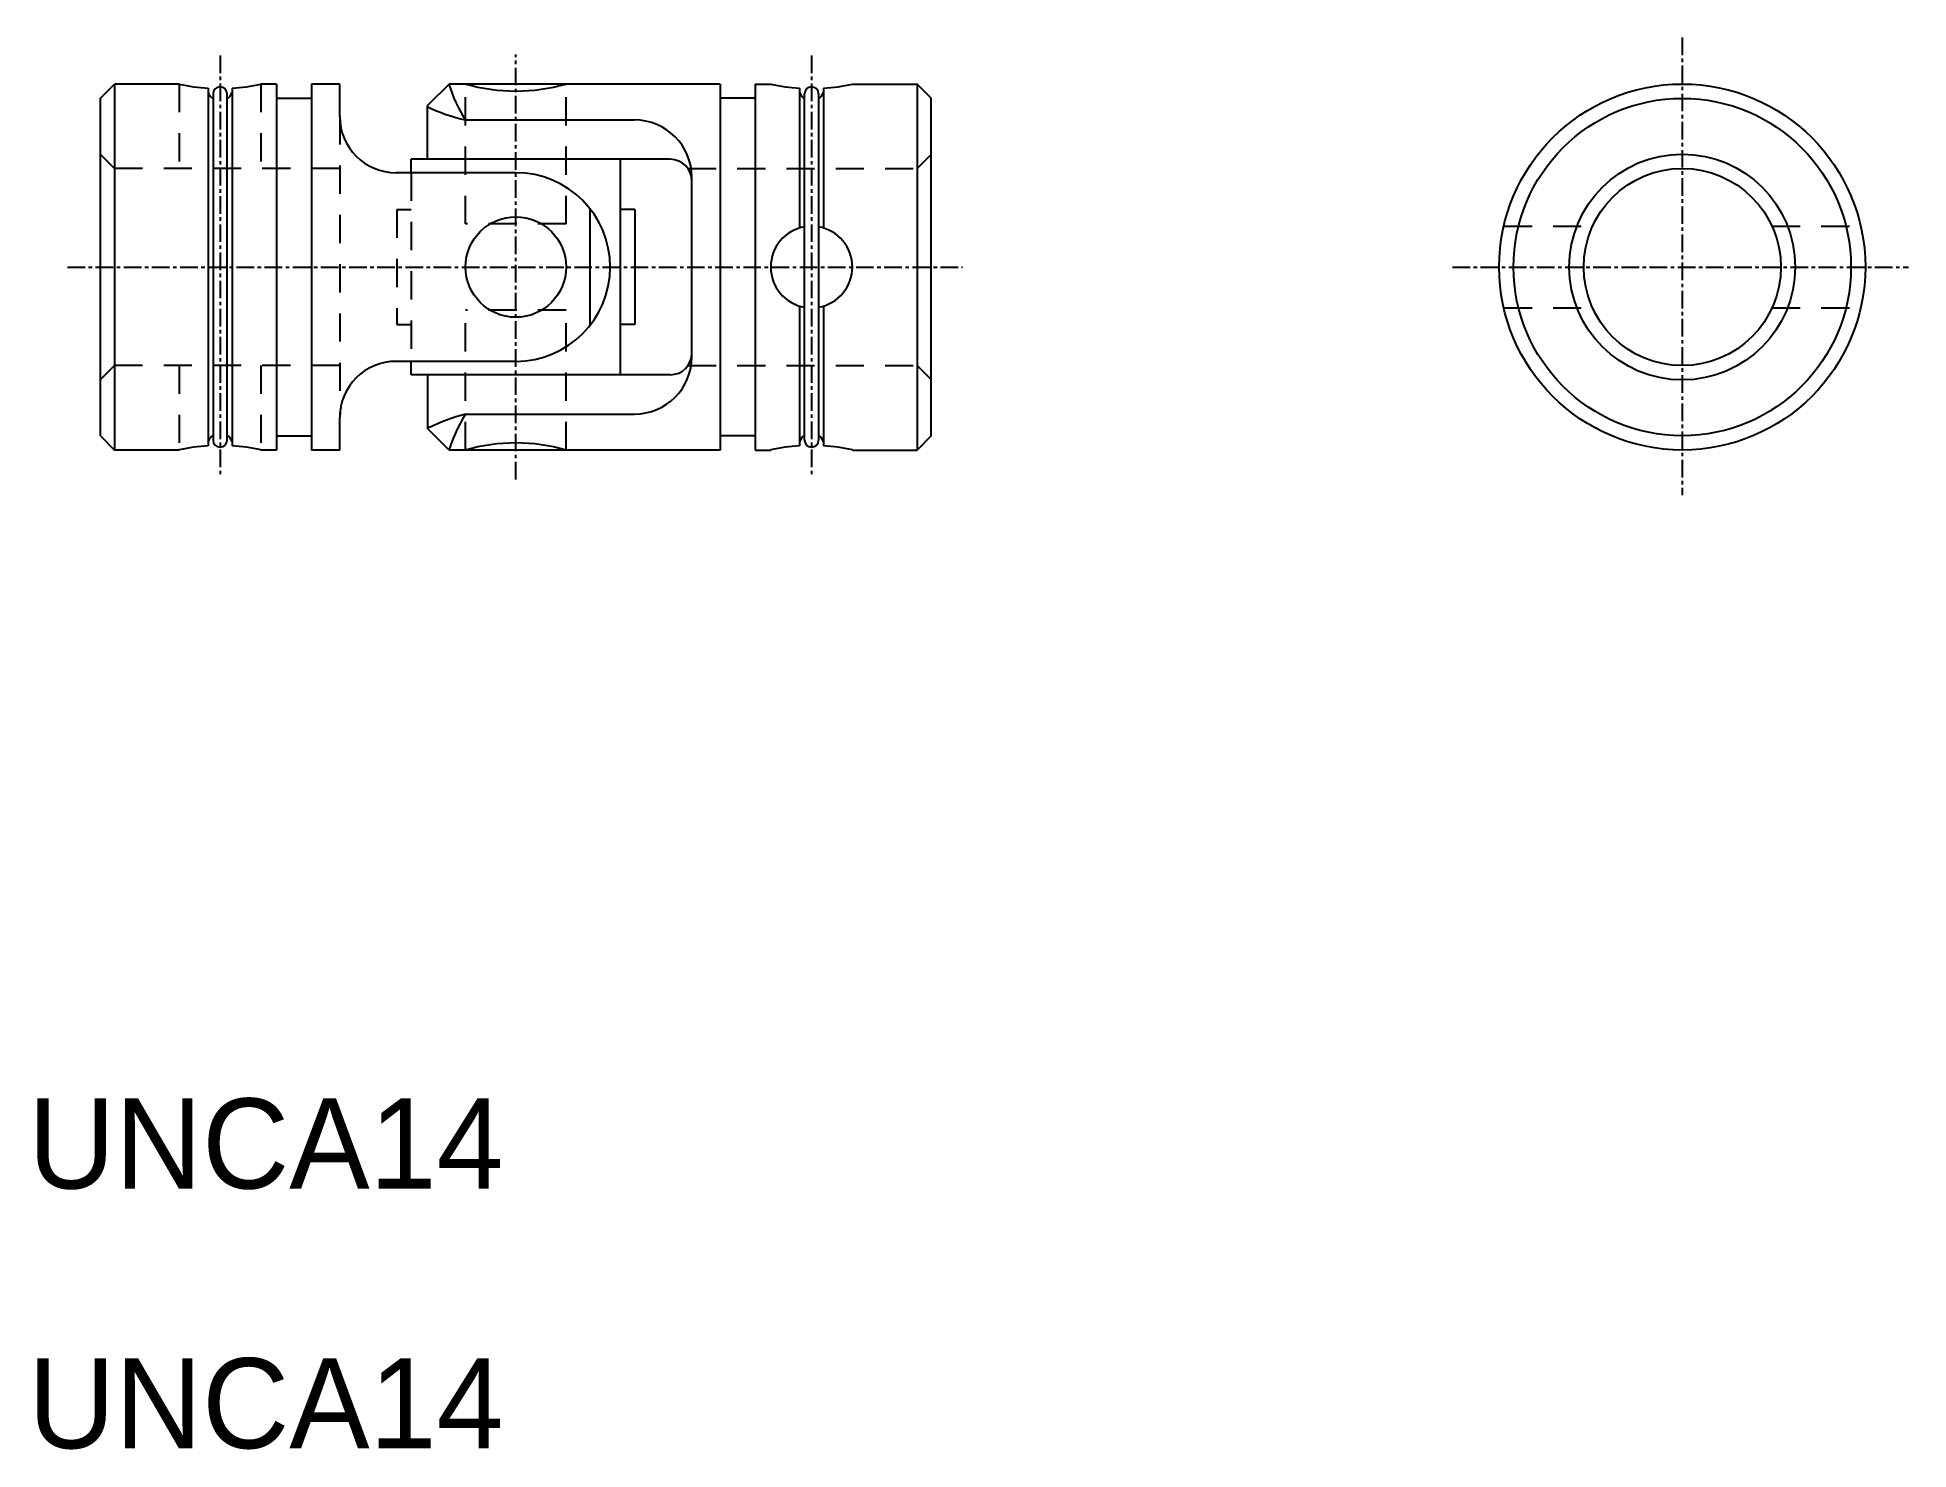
# Model space of a CAD drawing. Extents: x 157 to 290, y 73 to 173.
import ezdxf

# ---------------------------------------------------------------- set-up
doc = ezdxf.new("R2010")
doc.units = 0
doc.linetypes.add('CENTER', pattern=[2, 1.25, -0.25, 0.25, -0.25])
doc.linetypes.add('DASHED', pattern=[3.5, 2, -1.5])
doc.layers.get('0').update_dxf_attribs({"linetype": 'CONTINUOUS'})
doc.layers.add('CENTER', color=1, linetype='CENTER')

msp = doc.modelspace()

# ---------------------------------------------------------------- linework, layer by layer
for p, q in [((161.9, 168.96), (162.9, 169.96)), ((161.9, 144.96), (161.9, 168.96)), ((162.9, 169.96), (162.9, 143.96)), ((167.5, 169.96), (162.9, 169.96)), ((169.55, 169.66), (169.55, 144.26)), ((171.25, 169.66), (171.25, 144.26)), ((174.4, 169.96), (173.3, 169.96)), ((174.4, 169.96), (174.4, 143.96)), ((174.4, 168.96), (176.9, 168.96)), ((176.9, 169.96), (176.9, 143.96)), ((178.9, 169.96), (176.9, 169.96)), ((178.9, 167.66), (178.9, 169.96)), ((186.66, 169.96), (185.13, 168.43)), ((205.92, 169.96), (186.66, 169.96)), ((205.9, 169.96), (205.9, 143.96)), ((208.4, 168.96), (205.9, 168.96)), ((208.4, 169.96), (208.4, 143.96)), ((208.4, 169.96), (209.5, 169.96)), ((211.55, 169.66), (211.55, 159.73)), ((213.25, 169.66), (213.25, 159.73)), ((215.3, 169.96), (219.9, 169.96)), ((219.9, 169.96), (219.9, 143.96)), ((220.9, 168.96), (219.9, 169.96)), ((220.9, 144.96), (220.9, 168.96)), ((185.13, 164.61), (185.13, 168.43)), ((187.82, 167.41), (199.82, 167.41)), ((191.4, 163.66), (182.9, 163.66)), ((202.37, 164.61), (183.96, 164.61)), ((183.96, 163.66), (183.96, 164.61)), ((198.84, 149.31), (198.84, 164.61)), ((203.9, 150.59), (203.9, 163.33)), ((196.65, 161.12), (196.65, 152.8)), ((199.86, 161.04), (198.84, 161.04)), ((199.86, 161.04), (199.86, 152.88)), ((161.9, 156.96), (161.9, 156.96)), ((211.55, 154.19), (211.55, 144.26)), ((213.25, 154.19), (213.25, 144.26)), ((199.86, 152.88), (198.84, 152.88)), ((161.9, 150.96), (161.9, 150.96)), ((191.4, 150.26), (182.9, 150.26)), ((183.96, 149.31), (183.96, 150.26)), ((202.37, 149.31), (183.96, 149.31)), ((185.13, 149.31), (185.13, 145.49)), ((178.9, 143.96), (178.9, 146.26)), ((187.82, 146.51), (199.82, 146.51)), ((161.9, 144.96), (162.9, 143.96)), ((174.4, 144.96), (176.9, 144.96)), ((186.66, 143.96), (185.13, 145.49)), ((208.4, 144.96), (205.9, 144.96)), ((220.9, 144.96), (219.9, 143.96)), ((167.5, 143.96), (162.9, 143.96)), ((174.4, 143.96), (173.3, 143.96)), ((178.9, 143.96), (176.9, 143.96)), ((205.92, 143.96), (186.66, 143.96)), ((208.4, 143.96), (209.5, 143.96)), ((215.3, 143.96), (219.9, 143.96))]:
    msp.add_line(p, q)
at = {"color": 3, "linetype": 'DASHED'}
for p, q in [((167.5, 169.96), (167.5, 163.96)), ((173.3, 169.96), (173.3, 163.96)), ((187.83, 160.02), (187.83, 169.96)), ((194.97, 160.02), (194.97, 169.96)), ((178.9, 167.66), (178.9, 146.26)), ((162.9, 163.96), (161.9, 164.96)), ((219.9, 163.96), (220.9, 164.96)), ((178.9, 163.96), (162.9, 163.96)), ((183.96, 163.66), (183.96, 150.26)), ((203.62, 163.96), (219.9, 163.96)), ((182.94, 161.04), (182.94, 152.88)), ((182.94, 161.04), (183.96, 161.04)), ((194.97, 160.02), (187.83, 160.02)), ((261.56, 159.86), (267.86, 159.86)), ((280.6, 159.86), (286.9, 159.86)), ((182.94, 152.88), (183.96, 152.88)), ((187.83, 143.96), (187.83, 153.9)), ((194.97, 153.9), (187.83, 153.9)), ((194.97, 143.96), (194.97, 153.9)), ((261.56, 154.06), (267.86, 154.06)), ((280.6, 154.06), (286.9, 154.06)), ((162.9, 149.96), (161.9, 148.96)), ((178.9, 149.96), (162.9, 149.96)), ((167.5, 149.96), (167.5, 143.96)), ((173.3, 149.96), (173.3, 143.96)), ((203.62, 149.96), (219.9, 149.96)), ((219.9, 149.96), (220.9, 148.96))]:
    msp.add_line(p, q, dxfattribs=at)
at = {"linetype": 'CONTINUOUS'}
for p, q in [((169.9, 169.26), (169.9, 144.66)), ((170.9, 144.66), (170.9, 169.26)), ((211.9, 144.66), (211.9, 169.26)), ((212.9, 169.26), (212.9, 144.66))]:
    msp.add_line(p, q, dxfattribs=at)
for centre, radius in [((274.23, 156.96), 13), ((274.23, 156.96), 11.98), ((274.23, 156.96), 8.02), ((274.23, 156.96), 7), ((191.4, 156.96), 3.57)]:
    msp.add_circle(centre, radius)
for centre, radius, start, end in [((170.4, 182.63), 13, 257.1102, 266.2576), ((170.4, 169.66), 0.9, 199.4712, 236.251), ((170.4, 169.26), 0.5, 0, 180), ((170.4, 169.66), 0.9, 303.749, 340.5288), ((170.4, 182.63), 13, 273.7424, 282.8898), ((196.42, 172.9), 10.2, 196.7742, 212.6003), ((191.4, 182.46), 13, 254.0672, 285.9328), ((212.4, 182.63), 13, 257.1103, 266.2576), ((212.4, 169.66), 0.9, 199.4712, 236.251), ((212.4, 169.26), 0.5, 0, 180), ((212.4, 169.66), 0.9, 303.749, 340.5288), ((212.4, 182.63), 13, 273.7424, 282.8897), ((182.9, 167.66), 4, 180, 270), ((190.72, 180.08), 13, 244.3798, 257.1678), ((199.82, 163.33), 4.08, 0, 90), ((191.4, 156.96), 6.7, 270, 90), ((202.37, 163.08), 1.53, 0, 90), ((212.4, 156.96), 2.9, 99.9282, 260.0718), ((212.4, 156.96), 2.9, 279.9282, 80.0718), ((182.9, 146.26), 4, 90, 180), ((199.82, 150.59), 4.08, 270, 0), ((202.37, 150.84), 1.53, 270, 0), ((191.04, 133.91), 13, 104.323, 116.6626), ((196.42, 141.01), 10.2, 147.3891, 163.206), ((170.4, 144.26), 0.9, 123.749, 160.5287), ((170.4, 144.26), 0.9, 19.4713, 56.251), ((212.4, 144.26), 0.9, 123.749, 160.5288), ((212.4, 144.26), 0.9, 19.4712, 56.251), ((170.4, 131.29), 13, 93.7424, 102.8898), ((170.4, 144.66), 0.5, 180, 0), ((170.4, 131.29), 13, 77.1102, 86.2576), ((191.4, 131.46), 13, 74.0672, 105.9328), ((212.4, 131.29), 13, 93.7424, 102.8897), ((212.4, 144.66), 0.5, 180, 0), ((212.4, 131.29), 13, 77.1103, 86.2576)]:
    msp.add_arc(centre, radius, start, end)
at = {"layer": 'CENTER', "color": 1, "linetype": 'CENTER'}
for p, q in [((274.23, 173.27), (274.23, 140.75)), ((170.4, 171.99), (170.4, 142.09)), ((191.4, 141.87), (191.4, 172.05)), ((212.4, 171.99), (212.4, 142.09)), ((159.56, 156.96), (223.12, 156.96)), ((257.91, 156.96), (290.3, 156.96))]:
    msp.add_line(p, q, dxfattribs=at)

# ---------------------------------------------------------------- texts
for p in [(156.77, 91.5), (156.77, 73.05)]:
    msp.add_text('UNCA14', height=6.4).set_placement(p)

doc.saveas('drawing.dxf')
